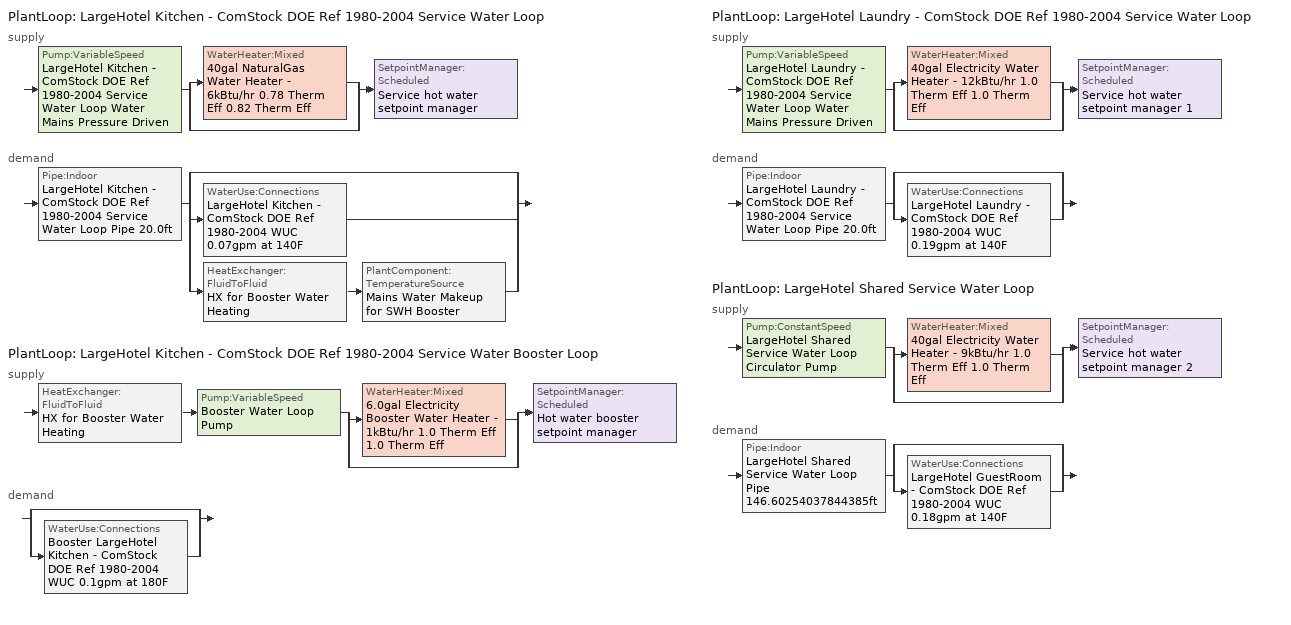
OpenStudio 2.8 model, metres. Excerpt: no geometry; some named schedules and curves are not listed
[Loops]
PlantLoop 'LargeHotel Kitchen - ComStock DOE Ref 1980-2004 Service Water Loop'
 supply: Pump:VariableSpeed 'LargeHotel Kitchen - ComStock DOE Ref 1980-2004 Service Water Loop Water Mains Pressure Driven' > split
  | WaterHeater:Mixed '40gal NaturalGas Water Heater - 6kBtu/hr 0.78 Therm Eff 0.82 Therm Eff'
  | bypass
  join > SetpointManager:Scheduled 'Service hot water setpoint manager'
 demand: Pipe:Indoor 'LargeHotel Kitchen - ComStock DOE Ref 1980-2004 Service Water Loop Pipe 20.0ft' > split
  | bypass
  | WaterUse:Connections 'LargeHotel Kitchen - ComStock DOE Ref 1980-2004 WUC 0.07gpm at 140F'
  | HeatExchanger:FluidToFluid 'HX for Booster Water Heating' > PlantComponent:TemperatureSource 'Mains Water Makeup for SWH Booster'
PlantLoop 'LargeHotel Kitchen - ComStock DOE Ref 1980-2004 Service Water Booster Loop'
 supply: HeatExchanger:FluidToFluid 'HX for Booster Water Heating' > Pump:VariableSpeed 'Booster Water Loop Pump' > split
  | WaterHeater:Mixed '6.0gal Electricity Booster Water Heater - 1kBtu/hr 1.0 Therm Eff 1.0 Therm Eff'
  | bypass
  join > SetpointManager:Scheduled 'Hot water booster setpoint manager'
 demand: split
  | bypass
  | WaterUse:Connections 'Booster LargeHotel Kitchen - ComStock DOE Ref 1980-2004 WUC 0.1gpm at 180F'
PlantLoop 'LargeHotel Laundry - ComStock DOE Ref 1980-2004 Service Water Loop'
 supply: Pump:VariableSpeed 'LargeHotel Laundry - ComStock DOE Ref 1980-2004 Service Water Loop Water Mains Pressure Driven' > split
  | WaterHeater:Mixed '40gal Electricity Water Heater - 12kBtu/hr 1.0 Therm Eff 1.0 Therm Eff'
  | bypass
  join > SetpointManager:Scheduled 'Service hot water setpoint manager 1'
 demand: Pipe:Indoor 'LargeHotel Laundry - ComStock DOE Ref 1980-2004 Service Water Loop Pipe 20.0ft' > split
  | bypass
  | WaterUse:Connections 'LargeHotel Laundry - ComStock DOE Ref 1980-2004 WUC 0.19gpm at 140F'
PlantLoop 'LargeHotel Shared Service Water Loop'
 supply: Pump:ConstantSpeed 'LargeHotel Shared Service Water Loop Circulator Pump' > split
  | WaterHeater:Mixed '40gal Electricity Water Heater - 9kBtu/hr 1.0 Therm Eff 1.0 Therm Eff'
  | bypass
  join > SetpointManager:Scheduled 'Service hot water setpoint manager 2'
 demand: Pipe:Indoor 'LargeHotel Shared Service Water Loop Pipe 146.60254037844385ft' > split
  | bypass
  | WaterUse:Connections 'LargeHotel GuestRoom - ComStock DOE Ref 1980-2004 WUC 0.18gpm at 140F'
[Construction]
Uninsulated copper pipe 0.75in type L: Copper pipe 0.75in type L
Uninsulated copper pipe 0.75in type L 1: Copper pipe 0.75in type L 1
Uninsulated copper pipe 0.75in type L 2: Copper pipe 0.75in type L 2
[Material] Roughness=Smooth; Thickness {m}=0.001143; Conductivity {W/m-K}=386; Density {kg/m3}=8906.27; Specific Heat {J/kg-K}=385.1856; Thermal Absorptance=0.9; Solar Absorptance=0.7; Visible Absorptance=0.7
Copper pipe 0.75in type L; Copper pipe 0.75in type L 1; Copper pipe 0.75in type L 2
[Sizing:Zone] Zone Cooling Design Supply Air Temperature Input Method=SupplyAirTemperature; Zone Cooling Design Supply Air Temperature {C}=14; Zone Cooling Design Supply Air Temperature Difference {deltaC}=11.11; Zone Heating Design Supply Air Temperature Input Method=SupplyAirTemperature; Zone Heating Design Supply Air Temperature {C}=50; Zone Heating Design Supply Air Temperature Difference {deltaC}=11.11; Zone Cooling Design Supply Air Humidity Ratio {kg-H2O/kg-air}=0.0085; Zone Heating Design Supply Air Humidity Ratio {kg-H2O/kg-air}=0.008; Cooling Design Air Flow Method=DesignDay; Heating Design Air Flow Method=DesignDay; Account for Dedicated Outdoor Air System=No; Dedicated Outdoor Air System Control Strategy=NeutralSupplyAir; Dedicated Outdoor Air Low Setpoint Temperature for Design {C}=autosize; Dedicated Outdoor Air High Setpoint Temperature for Design {C}=autosize
Zone LargeHotel Lobby  - Story Ground; Zone LargeHotel Laundry  - Story Ground; Zone LargeHotel Storage  - Story Ground; Zone LargeHotel Kitchen  - Story Ground; Zone LargeHotel Retail  - Story Ground; Zone LargeHotel Mechanical  - Story Ground; Zone LargeHotel Cafe  - Story Ground; Zone LargeHotel Banquet  - Story Ground; Zone LargeHotel Corridor  - Story Mid; Zone LargeHotel Lobby  - Story Mid; Zone LargeHotel GuestRoom  - Story Mid; Zone LargeHotel GuestRoom  - Story Mid2; Zone LargeHotel Corridor  - Story Mid2; Zone LargeHotel GuestRoom  - Story Top
[Zone equipment]
Zone LargeHotel Lobby  - Story Ground: Zone LargeHotel Lobby  - Story Ground Window AC, Zone LargeHotel Lobby  - Story Ground Unit Heater
Zone LargeHotel Laundry  - Story Ground: Zone LargeHotel Laundry  - Story Ground Window AC, Zone LargeHotel Laundry  - Story Ground Unit Heater
Zone LargeHotel Storage  - Story Ground: Zone LargeHotel Storage  - Story Ground Window AC, Zone LargeHotel Storage  - Story Ground Unit Heater
Zone LargeHotel Kitchen  - Story Ground: Zone LargeHotel Kitchen  - Story Ground Exhaust Fan, Zone LargeHotel Kitchen  - Story Ground Window AC, Zone LargeHotel Kitchen  - Story Ground Unit Heater
Zone LargeHotel Retail  - Story Ground: Zone LargeHotel Retail  - Story Ground Window AC, Zone LargeHotel Retail  - Story Ground Unit Heater
Zone LargeHotel Mechanical  - Story Ground: Zone LargeHotel Mechanical  - Story Ground Window AC, Zone LargeHotel Mechanical  - Story Ground Unit Heater
Zone LargeHotel Cafe  - Story Ground: Zone LargeHotel Cafe  - Story Ground Window AC, Zone LargeHotel Cafe  - Story Ground Unit Heater
Zone LargeHotel Banquet  - Story Ground: Zone LargeHotel Banquet  - Story Ground Window AC, Zone LargeHotel Banquet  - Story Ground Unit Heater
Zone LargeHotel Corridor  - Story Mid: Zone LargeHotel Corridor  - Story Mid Window AC, Zone LargeHotel Corridor  - Story Mid Unit Heater
Zone LargeHotel Lobby  - Story Mid: Zone LargeHotel Lobby  - Story Mid Window AC, Zone LargeHotel Lobby  - Story Mid Unit Heater
Zone LargeHotel GuestRoom  - Story Mid: Zone LargeHotel GuestRoom  - Story Mid Window AC, Zone LargeHotel GuestRoom  - Story Mid Unit Heater
Zone LargeHotel GuestRoom  - Story Mid2: Zone LargeHotel GuestRoom  - Story Mid2 Window AC, Zone LargeHotel GuestRoom  - Story Mid2 Unit Heater
Zone LargeHotel Corridor  - Story Mid2: Zone LargeHotel Corridor  - Story Mid2 Window AC, Zone LargeHotel Corridor  - Story Mid2 Unit Heater
Zone LargeHotel GuestRoom  - Story Top: Zone LargeHotel GuestRoom  - Story Top Window AC, Zone LargeHotel GuestRoom  - Story Top Unit Heater
[Fan:ZoneExhaust]
Zone LargeHotel Kitchen  - Story Ground Exhaust Fan: Availability Schedule=HotelLarge Kitchen_Exhaust_SCH; Fan Total Efficiency=0.0660786; Pressure Rise {Pa}=124.544; Maximum Flow Rate {m3/s}=0.0273102; Flow Fraction Schedule=HotelLarge Kitchen_Exhaust_SCH; System Availability Manager Coupling Mode=Decoupled
[WaterUse:Connections]
Name | Water Use Equipment Name 1
LargeHotel GuestRoom - ComStock DOE Ref 1980-2004 WUC 0.18gpm at 140F | LargeHotel GuestRoom - ComStock DOE Ref 1980-2004 Service Water Use 0.18gpm at 140F
Booster LargeHotel Kitchen - ComStock DOE Ref 1980-2004 WUC 0.1gpm at 180F | Booster LargeHotel Kitchen - ComStock DOE Ref 1980-2004 Service Water Use 0.1gpm at 180F
LargeHotel Kitchen - ComStock DOE Ref 1980-2004 WUC 0.07gpm at 140F | LargeHotel Kitchen - ComStock DOE Ref 1980-2004 Service Water Use 0.07gpm at 140F
LargeHotel Laundry - ComStock DOE Ref 1980-2004 WUC 0.19gpm at 140F | LargeHotel Laundry - ComStock DOE Ref 1980-2004 Service Water Use 0.19gpm at 140F
[WaterUse:Equipment:Definition] Sensible Fraction Schedule=Fraction Sensible - 0.2; Latent Fraction Schedule=Fraction Latent - 0.05
Name | Peak Flow Rate {m3/s} | Target Temperature Schedule
LargeHotel GuestRoom - ComStock DOE Ref 1980-2004 Service Water Use Def 0.18gpm | 1.16531e-05 | Mixed Water At Faucet Temp - 140F
Booster LargeHotel Kitchen - ComStock DOE Ref 1980-2004 Service Water Use Def 0.1gpm | 6.23795e-06 | Mixed Water At Faucet Temp - 180F
LargeHotel Kitchen - ComStock DOE Ref 1980-2004 Service Water Use Def 0.07gpm | 4.15863e-06 | Mixed Water At Faucet Temp - 140F 1
LargeHotel Laundry - ComStock DOE Ref 1980-2004 Service Water Use Def 0.19gpm | 1.22875e-05 | Mixed Water At Faucet Temp - 140F 2
[WaterUse:Equipment]
Name | Water Use Equipment Definition | Flow Rate Fraction Schedule
LargeHotel GuestRoom - ComStock DOE Ref 1980-2004 Service Water Use 0.18gpm at 140F | LargeHotel GuestRoom - ComStock DOE Ref 1980-2004 Service Water Use Def 0.18gpm | HotelLarge GuestRoom_SWH_Sch
Booster LargeHotel Kitchen - ComStock DOE Ref 1980-2004 Service Water Use 0.1gpm at 180F | Booster LargeHotel Kitchen - ComStock DOE Ref 1980-2004 Service Water Use Def 0.1gpm | HotelLarge BLDG_SWH_SCH
LargeHotel Kitchen - ComStock DOE Ref 1980-2004 Service Water Use 0.07gpm at 140F | LargeHotel Kitchen - ComStock DOE Ref 1980-2004 Service Water Use Def 0.07gpm | HotelLarge BLDG_SWH_SCH
LargeHotel Laundry - ComStock DOE Ref 1980-2004 Service Water Use 0.19gpm at 140F | LargeHotel Laundry - ComStock DOE Ref 1980-2004 Service Water Use Def 0.19gpm | HotelLarge LaundryRoom_SWH_Sch_Pre2004
[PlantLoop] Glycol Concentration=0; Plant Loop Volume {m3}=Autocalculate; Load Distribution Scheme=Optimal
Name | Maximum Loop Temperature {C} | Minimum Loop Temperature {C}
LargeHotel Kitchen - ComStock DOE Ref 1980-2004 Service Water Loop; LargeHotel Laundry - ComStock DOE Ref 1980-2004 Service Water Loop; LargeHotel Shared Service Water Loop | 60 | 10
LargeHotel Kitchen - ComStock DOE Ref 1980-2004 Service Water Booster Loop
[Sizing:Plant] Loop Type=Heating; Loop Design Temperature Difference {deltaC}=5; Sizing Option=NonCoincident; Zone Timesteps in Averaging Window=1; Coincident Sizing Factor Mode=None
Name | Design Loop Exit Temperature {C}
LargeHotel Kitchen - ComStock DOE Ref 1980-2004 Service Water Loop; LargeHotel Laundry - ComStock DOE Ref 1980-2004 Service Water Loop; LargeHotel Shared Service Water Loop | 60
LargeHotel Kitchen - ComStock DOE Ref 1980-2004 Service Water Booster Loop | 82.2222
[SetpointManager:Scheduled] Control Variable=Temperature
Name | Schedule | Setpoint Node or NodeList
Service hot water setpoint manager | Service Water Loop Temp - 140F | LargeHotel Kitchen - ComStock DOE Ref 1980-2004 Service Water Loop Supply Outlet Node
Hot water booster setpoint manager | Service Water Booster Temp - 180.00000000000006F | LargeHotel Kitchen - ComStock DOE Ref 1980-2004 Service Water Booster Loop Supply Outlet Node
Service hot water setpoint manager 1 | Service Water Loop Temp - 140F 1 | LargeHotel Laundry - ComStock DOE Ref 1980-2004 Service Water Loop Supply Outlet Node
Service hot water setpoint manager 2 | Service Water Loop Temp - 140F 2 | LargeHotel Shared Service Water Loop Supply Outlet Node
[Pump:VariableSpeed] Pump Control Type=Continuous; Skin Loss Radiative Fraction=0.5; Design Power Sizing Method=PowerPerFlowPerPressure; Design Electric Power per Unit Flow Rate {W/(m3/s)}=348701.1; Design Shaft Power per Unit Flow Rate per Unit Head {W-s/m3-Pa}=1.28205; Design Minimum Flow Rate Fraction=0
Name | Rated Pump Head {Pa} | Motor Efficiency | Rated Power Consumption {W} | Minimum Flow Rate {m3/s}
LargeHotel Kitchen - ComStock DOE Ref 1980-2004 Service Water Loop Water Mains Pressure Driven; LargeHotel Laundry - ComStock DOE Ref 1980-2004 Service Water Loop Water Mains Pressure Driven | 0.001 | 0.7
Booster Water Loop Pump | 0 | 1 | 0 | 0
[WaterHeater:Mixed] Deadband Temperature Difference {deltaC}=2; Heater Control Type=Cycle; Off Cycle Parasitic Fuel Consumption Rate {W}=0; Off Cycle Parasitic Heat Fraction to Tank=0; On Cycle Parasitic Fuel Consumption Rate {W}=0; On Cycle Parasitic Heat Fraction to Tank=0; Ambient Temperature Indicator=Schedule; Use Side Effectiveness=1; Source Side Effectiveness=1; Use Side Design Flow Rate {m3/s}=autosize; Source Side Design Flow Rate {m3/s}=autosize; Indirect Water Heating Recovery Time {hr}=1.5; Source Side Flow Control Mode=IndirectHeatPrimarySetpoint
Name | Tank Volume {m3} | Setpoint Temperature Schedule | Maximum Temperature Limit {C} | Heater Maximum Capacity {W} | Heater Fuel Type | Heater Thermal Efficiency | Off Cycle Parasitic Fuel Type | On Cycle Parasitic Fuel Type | Ambient Temperature Schedule | Off Cycle Loss Coefficient to Ambient Temperature {W/K} | On Cycle Loss Coefficient to Ambient Temperature {W/K}
40gal NaturalGas Water Heater - 6kBtu/hr 0.78 Therm Eff 0.82 Therm Eff | 0.151416 | Service Water Loop Temp - 140F | 60 | 1825.55 | NaturalGas | 0.82 | NaturalGas | NaturalGas | Water Heater Ambient Temp Schedule - 70f | 0.638677 | 0.638677
6.0gal Electricity Booster Water Heater - 1kBtu/hr 1.0 Therm Eff 1.0 Therm Eff | 0.0227125 | Service Water Booster Temp - 180.00000000000006F | 82.2222 | 350.505 | Electricity | 1 | Electricity | Electricity | Water Heater Ambient Temp Schedule - 70.0 | 1.05486 | 1.05486
40gal Electricity Water Heater - 12kBtu/hr 1.0 Therm Eff 1.0 Therm Eff | 0.151416 | Service Water Loop Temp - 140F 1 | 60 | 3595.96 | Electricity | 1 | Electricity | Electricity | Water Heater Ambient Temp Schedule - 70f 1 | 1.20802 | 1.20802
40gal Electricity Water Heater - 9kBtu/hr 1.0 Therm Eff 1.0 Therm Eff | 0.151416 | Service Water Loop Temp - 140F 2 | 60 | 2728.24 | Electricity | 1 | Electricity | Electricity | Water Heater Ambient Temp Schedule - 70f 2 | 1.20802 | 1.20802
[Pipe:Indoor] Environment Type=Schedule; Pipe Inside Diameter {m}=0.019939
Name | Construction | Ambient Temperature Schedule | Ambient Air Velocity Schedule | Pipe Length {m}
LargeHotel Kitchen - ComStock DOE Ref 1980-2004 Service Water Loop Pipe 20.0ft | Uninsulated copper pipe 0.75in type L | LargeHotel Kitchen - ComStock DOE Ref 1980-2004 Service Water Loop Piping Air Temp - 70F | LargeHotel Kitchen - ComStock DOE Ref 1980-2004 Service Water Loop Piping Air Velocity - 0.67mph | 6.096
LargeHotel Laundry - ComStock DOE Ref 1980-2004 Service Water Loop Pipe 20.0ft | Uninsulated copper pipe 0.75in type L 1 | LargeHotel Laundry - ComStock DOE Ref 1980-2004 Service Water Loop Piping Air Temp - 70F | LargeHotel Laundry - ComStock DOE Ref 1980-2004 Service Water Loop Piping Air Velocity - 0.67mph | 6.096
LargeHotel Shared Service Water Loop Pipe 146.60254037844385ft | Uninsulated copper pipe 0.75in type L 2 | LargeHotel Shared Service Water Loop Piping Air Temp - 70F | LargeHotel Shared Service Water Loop Piping Air Velocity - 0.67mph | 44.6845
[HeatExchanger:FluidToFluid]
HX for Booster Water Heating: Loop Demand Side Design Flow Rate {m3/s}=autosize; Loop Supply Side Design Flow Rate {m3/s}=autosize; Heat Exchange Model Type=Ideal; Heat Exchanger U-Factor Times Area Value {W/K}=autosize; Control Type=UncontrolledOn; Minimum Temperature Difference to Activate Heat Exchanger {deltaC}=0.01; Heat Transfer Metering End Use Type=LoopToLoop; Component Override Cooling Control Temperature Mode=Loop; Sizing Factor=1; Operation Minimum Temperature Limit {C}=0; Operation Maximum Temperature Limit {C}=100
[PlantComponent:TemperatureSource]
Mains Water Makeup for SWH Booster: Design Volume Flow Rate {m3/s}=autosize; Temperature Specification Type=Scheduled; Source Temperature {C}=8; Source Temperature Schedule=Mains Water Temperature
[EnergyManagementSystem:Sensor]
Mains_Water_Temp_Sen: Output Variable or Output Meter Index Key=Environment; Output Variable or Output Meter=Site Mains Water Temperature
[EnergyManagementSystem:Actuator]
Mains_Water_Temp_Act: Actuated Component=Mains Water Temperature; Actuated Component Type=Schedule:Constant; Actuated Component Control Type=Schedule Value
[EnergyManagementSystem:Program]
Mains_Water_Prg: SET Mains_Water_Temp_Act = Mains_Water_Temp_Sen
[EnergyManagementSystem:ProgramCallingManager]
Mains_Water_Prg_Mgr: BeginTimestepBeforePredictor; Mains_Water_Prg
[Pump:ConstantSpeed]
LargeHotel Shared Service Water Loop Circulator Pump: Rated Flow Rate {m3/s}=autosize; Rated Pump Head {Pa}=29890.7; Rated Power Consumption {W}=autosize; Motor Efficiency=0.7; Fraction of Motor Inefficiencies to Fluid Stream=0; Pump Control Type=Intermittent; Design Power Sizing Method=PowerPerFlowPerPressure; Design Electric Power per Unit Flow Rate {W/(m3/s)}=348701.1; Design Shaft Power per Unit Flow Rate per Unit Head {W-s/m3-Pa}=1.28205
[Refrigeration:WalkIn]
Large Hotel Freezer: Availability Schedule=Always On Discrete; Rated Coil Cooling Capacity {W}=2696.25; Operating Temperature {C}=-23; Rated Cooling Source Temperature {C}=-28.3333; Rated Total Heating Power {W}=0; Rated Cooling Coil Fan Power {W}=250; Rated Circulation Fan Power {W}=0; Rated Total Lighting Power {W}=120; Lighting Schedule=Always On; Defrost Type=Electric; Defrost Control Type=TimeSchedule; Defrost Schedule=Refrigeration Defrost Schedule; Defrost Drip-Down Schedule=Refrigeration Dripdown Schedule; Defrost Power {W}=2000; Temperature Termination Defrost Fraction to Ice=0.7; Restocking Schedule=Always Off; Insulated Floor Surface Area {m2}=11.1484; Insulated Floor U-Value {W/m2-K}=0.207; WalkIn Zone Boundary 1=Refrigeration Walk In Zone Boundary 1
[Refrigeration:WalkIn:ZoneBoundary]
Refrigeration Walk In Zone Boundary 1: Zone=Zone LargeHotel Kitchen  - Story Ground; Total Insulated Surface Area Facing Zone {m2}=43.4; Insulated Surface U-Value Facing Zone {W/m2-K}=0.235; Area of Stocking Doors Facing Zone {m2}=2; Height of Stocking Doors Facing Zone {m}=2; Stocking Door Opening Schedule Name Facing Zone=door_wi_sched; Stocking Door Opening Protection Type Facing Zone=None
[Refrigeration:System]
Low Temperature: Refrigeration Condenser=Refrigeration Condenser Air Cooled 1; Minimum Condensing Temperature {C}=21; Refrigeration System Working Fluid Type=R404a; Suction Temperature Control Type=ConstantSuctionTemperature
[Refrigeration:Compressor]
Refrigeration Compressor 1: Refrigeration Compressor Power Curve=LT_compressor_power_smallandold; Refrigeration Compressor Capacity Curve=LT_compressor_capacity_smallandold; Rated Return Gas Temperature {C}=18.3; Rated Subcooling {deltaC}=0
[Refrigeration:Condenser:AirCooled]
Refrigeration Condenser Air Cooled 1: Rated Effective Total Heat Rejection Rate Curve=Condenser Heat Rejection Function of Temperature; Rated Subcooling Temperature Difference {deltaC}=0; Condenser Fan Speed Control Type=VariableSpeed; Rated Fan Power {W}=102.575; Minimum Fan Air Flow Ratio=0
[Coil:Cooling:DX:SingleSpeed] Availability Schedule=Always On Discrete; Rated Total Cooling Capacity {W}=autosize; Rated Sensible Heat Ratio=0.65; Rated Air Flow Rate {m3/s}=autosize; Rated Evaporator Fan Power Per Volume Flow Rate {W/(m3/s)}=773.3; Total Cooling Capacity Function of Temperature Curve=PSZ-Fine Storage DX Coil Cap-FT; Total Cooling Capacity Function of Flow Fraction Curve=DX Coil Cap-FF; Energy Input Ratio Function of Temperature Curve=PSZ-AC DX Coil EIR-FT; Energy Input Ratio Function of Flow Fraction Curve=Split DX Coil EIR-FF; Part Load Fraction Correlation Curve=HPACCOOLPLFFPLR; Condenser Type=AirCooled; Evaporative Condenser Effectiveness=0.9; Evaporative Condenser Air Flow Rate {m3/s}=Autosize; Evaporative Condenser Pump Rated Power Consumption {W}=Autosize; Crankcase Heater Capacity {W}=0; Maximum Outdoor Dry-Bulb Temperature for Crankcase Heater Operation {C}=10; Basin Heater Capacity {W/K}=0; Basin Heater Setpoint Temperature {C}=2
Name | Rated COP {W/W}
Zone LargeHotel Banquet  - Story Ground Window AC Cooling Coil 40kBtu/hr 7.6EER 39kBtu/hr 9.5EER; Zone LargeHotel Laundry  - Story Ground Window AC Cooling Coil 27kBtu/hr 7.6EER 28kBtu/hr 9.5EER; Zone LargeHotel Lobby  - Story Ground Window AC Cooling Coil 39kBtu/hr 7.6EER 40kBtu/hr 9.5EER; Zone LargeHotel Lobby  - Story Mid Window AC Cooling Coil 21kBtu/hr 7.6EER 19kBtu/hr 9.5EER; Zone LargeHotel GuestRoom  - Story Mid Window AC Cooling Coil 23kBtu/hr 7.6EER 17kBtu/hr 9.5EER; Zone LargeHotel GuestRoom  - Story Mid2 Window AC Cooling Coil 66kBtu/hr 7.6EER 45kBtu/hr 9.5EER; Zone LargeHotel GuestRoom  - Story Top Window AC Cooling Coil 93kBtu/hr 7.6EER 59kBtu/hr 9.5EER | 3.2994
Zone LargeHotel Cafe  - Story Ground Window AC Cooling Coil 13kBtu/hr 7.9EER 12kBtu/hr 10.3EER | 3.57163
Zone LargeHotel Kitchen  - Story Ground Window AC Cooling Coil 6kBtu/hr 8.9EER 6kBtu/hr 11.9EER; Zone LargeHotel Mechanical  - Story Ground Window AC Cooling Coil 7kBtu/hr 8.8EER 7kBtu/hr 11.9EER; Zone LargeHotel Corridor  - Story Mid Window AC Cooling Coil 10kBtu/hr 8.4EER 6kBtu/hr 11.9EER; Zone LargeHotel Corridor  - Story Mid2 Window AC Cooling Coil 6kBtu/hr 8.9EER 4kBtu/hr 11.9EER | 4.09849
Zone LargeHotel Retail  - Story Ground Window AC Cooling Coil 10kBtu/hr 8.5EER 9kBtu/hr 11.4EER | 3.9431
Zone LargeHotel Storage  - Story Ground Window AC Cooling Coil 9kBtu/hr 8.6EER 9kBtu/hr 11.3EER | 3.91349
[Fan:OnOff] Availability Schedule=Always On Discrete; Fan Total Efficiency=0.385; Pressure Rise {Pa}=331.288; Maximum Flow Rate {m3/s}=autosize; Motor Efficiency=0.7; Motor In Airstream Fraction=0
Name | Fan Power Ratio Function of Speed Ratio Curve | Fan Efficiency Ratio Function of Speed Ratio Curve
Zone LargeHotel Banquet  - Story Ground Window AC Supply Fan | Fan On Off Power Curve | Fan On Off Efficiency Curve
Zone LargeHotel Cafe  - Story Ground Window AC Supply Fan | Fan On Off Power Curve 1 | Fan On Off Efficiency Curve 1
Zone LargeHotel Kitchen  - Story Ground Window AC Supply Fan | Fan On Off Power Curve 2 | Fan On Off Efficiency Curve 2
Zone LargeHotel Laundry  - Story Ground Window AC Supply Fan | Fan On Off Power Curve 3 | Fan On Off Efficiency Curve 3
Zone LargeHotel Lobby  - Story Ground Window AC Supply Fan | Fan On Off Power Curve 4 | Fan On Off Efficiency Curve 4
Zone LargeHotel Mechanical  - Story Ground Window AC Supply Fan | Fan On Off Power Curve 5 | Fan On Off Efficiency Curve 5
Zone LargeHotel Retail  - Story Ground Window AC Supply Fan | Fan On Off Power Curve 6 | Fan On Off Efficiency Curve 6
Zone LargeHotel Storage  - Story Ground Window AC Supply Fan | Fan On Off Power Curve 7 | Fan On Off Efficiency Curve 7
Zone LargeHotel Corridor  - Story Mid Window AC Supply Fan | Fan On Off Power Curve 8 | Fan On Off Efficiency Curve 8
Zone LargeHotel Lobby  - Story Mid Window AC Supply Fan | Fan On Off Power Curve 9 | Fan On Off Efficiency Curve 9
Zone LargeHotel GuestRoom  - Story Mid Window AC Supply Fan | Fan On Off Power Curve 10 | Fan On Off Efficiency Curve 10
Zone LargeHotel Corridor  - Story Mid2 Window AC Supply Fan | Fan On Off Power Curve 11 | Fan On Off Efficiency Curve 11
Zone LargeHotel GuestRoom  - Story Mid2 Window AC Supply Fan | Fan On Off Power Curve 12 | Fan On Off Efficiency Curve 12
Zone LargeHotel GuestRoom  - Story Top Window AC Supply Fan | Fan On Off Power Curve 13 | Fan On Off Efficiency Curve 13
[Coil:Heating:Electric] Availability Schedule=Always Off Discrete; Efficiency=1; Nominal Capacity {W}=0
Zone LargeHotel Banquet  - Story Ground Window AC Always Off Htg Coil; Zone LargeHotel Cafe  - Story Ground Window AC Always Off Htg Coil; Zone LargeHotel Kitchen  - Story Ground Window AC Always Off Htg Coil; Zone LargeHotel Laundry  - Story Ground Window AC Always Off Htg Coil; Zone LargeHotel Lobby  - Story Ground Window AC Always Off Htg Coil; Zone LargeHotel Mechanical  - Story Ground Window AC Always Off Htg Coil; Zone LargeHotel Retail  - Story Ground Window AC Always Off Htg Coil; Zone LargeHotel Storage  - Story Ground Window AC Always Off Htg Coil; Zone LargeHotel Corridor  - Story Mid Window AC Always Off Htg Coil; Zone LargeHotel Lobby  - Story Mid Window AC Always Off Htg Coil; Zone LargeHotel GuestRoom  - Story Mid Window AC Always Off Htg Coil; Zone LargeHotel Corridor  - Story Mid2 Window AC Always Off Htg Coil; Zone LargeHotel GuestRoom  - Story Mid2 Window AC Always Off Htg Coil; Zone LargeHotel GuestRoom  - Story Top Window AC Always Off Htg Coil
[ZoneHVAC:PackagedTerminalAirConditioner] Availability Schedule=Always On Discrete; Supply Air Flow Rate During Cooling Operation {m3/s}=Autosize; Supply Air Flow Rate During Heating Operation {m3/s}=Autosize; Supply Air Flow Rate When No Cooling or Heating is Needed {m3/s}=Autosize; Outdoor Air Flow Rate During Cooling Operation {m3/s}=Autosize; Outdoor Air Flow Rate During Heating Operation {m3/s}=Autosize; Outdoor Air Flow Rate When No Cooling or Heating is Needed {m3/s}=Autosize; Fan Placement=DrawThrough; Supply Air Fan Operating Mode Schedule=Always Off Discrete
Name | Supply Air Fan | Heating Coil | Cooling Coil
Zone LargeHotel Banquet  - Story Ground Window AC | Zone LargeHotel Banquet  - Story Ground Window AC Supply Fan | Zone LargeHotel Banquet  - Story Ground Window AC Always Off Htg Coil | Zone LargeHotel Banquet  - Story Ground Window AC Cooling Coil 40kBtu/hr 7.6EER 39kBtu/hr 9.5EER
Zone LargeHotel Cafe  - Story Ground Window AC | Zone LargeHotel Cafe  - Story Ground Window AC Supply Fan | Zone LargeHotel Cafe  - Story Ground Window AC Always Off Htg Coil | Zone LargeHotel Cafe  - Story Ground Window AC Cooling Coil 13kBtu/hr 7.9EER 12kBtu/hr 10.3EER
Zone LargeHotel Kitchen  - Story Ground Window AC | Zone LargeHotel Kitchen  - Story Ground Window AC Supply Fan | Zone LargeHotel Kitchen  - Story Ground Window AC Always Off Htg Coil | Zone LargeHotel Kitchen  - Story Ground Window AC Cooling Coil 6kBtu/hr 8.9EER 6kBtu/hr 11.9EER
Zone LargeHotel Laundry  - Story Ground Window AC | Zone LargeHotel Laundry  - Story Ground Window AC Supply Fan | Zone LargeHotel Laundry  - Story Ground Window AC Always Off Htg Coil | Zone LargeHotel Laundry  - Story Ground Window AC Cooling Coil 27kBtu/hr 7.6EER 28kBtu/hr 9.5EER
Zone LargeHotel Lobby  - Story Ground Window AC | Zone LargeHotel Lobby  - Story Ground Window AC Supply Fan | Zone LargeHotel Lobby  - Story Ground Window AC Always Off Htg Coil | Zone LargeHotel Lobby  - Story Ground Window AC Cooling Coil 39kBtu/hr 7.6EER 40kBtu/hr 9.5EER
Zone LargeHotel Mechanical  - Story Ground Window AC | Zone LargeHotel Mechanical  - Story Ground Window AC Supply Fan | Zone LargeHotel Mechanical  - Story Ground Window AC Always Off Htg Coil | Zone LargeHotel Mechanical  - Story Ground Window AC Cooling Coil 7kBtu/hr 8.8EER 7kBtu/hr 11.9EER
Zone LargeHotel Retail  - Story Ground Window AC | Zone LargeHotel Retail  - Story Ground Window AC Supply Fan | Zone LargeHotel Retail  - Story Ground Window AC Always Off Htg Coil | Zone LargeHotel Retail  - Story Ground Window AC Cooling Coil 10kBtu/hr 8.5EER 9kBtu/hr 11.4EER
Zone LargeHotel Storage  - Story Ground Window AC | Zone LargeHotel Storage  - Story Ground Window AC Supply Fan | Zone LargeHotel Storage  - Story Ground Window AC Always Off Htg Coil | Zone LargeHotel Storage  - Story Ground Window AC Cooling Coil 9kBtu/hr 8.6EER 9kBtu/hr 11.3EER
Zone LargeHotel Corridor  - Story Mid Window AC | Zone LargeHotel Corridor  - Story Mid Window AC Supply Fan | Zone LargeHotel Corridor  - Story Mid Window AC Always Off Htg Coil | Zone LargeHotel Corridor  - Story Mid Window AC Cooling Coil 10kBtu/hr 8.4EER 6kBtu/hr 11.9EER
Zone LargeHotel Lobby  - Story Mid Window AC | Zone LargeHotel Lobby  - Story Mid Window AC Supply Fan | Zone LargeHotel Lobby  - Story Mid Window AC Always Off Htg Coil | Zone LargeHotel Lobby  - Story Mid Window AC Cooling Coil 21kBtu/hr 7.6EER 19kBtu/hr 9.5EER
Zone LargeHotel GuestRoom  - Story Mid Window AC | Zone LargeHotel GuestRoom  - Story Mid Window AC Supply Fan | Zone LargeHotel GuestRoom  - Story Mid Window AC Always Off Htg Coil | Zone LargeHotel GuestRoom  - Story Mid Window AC Cooling Coil 23kBtu/hr 7.6EER 17kBtu/hr 9.5EER
Zone LargeHotel Corridor  - Story Mid2 Window AC | Zone LargeHotel Corridor  - Story Mid2 Window AC Supply Fan | Zone LargeHotel Corridor  - Story Mid2 Window AC Always Off Htg Coil | Zone LargeHotel Corridor  - Story Mid2 Window AC Cooling Coil 6kBtu/hr 8.9EER 4kBtu/hr 11.9EER
Zone LargeHotel GuestRoom  - Story Mid2 Window AC | Zone LargeHotel GuestRoom  - Story Mid2 Window AC Supply Fan | Zone LargeHotel GuestRoom  - Story Mid2 Window AC Always Off Htg Coil | Zone LargeHotel GuestRoom  - Story Mid2 Window AC Cooling Coil 66kBtu/hr 7.6EER 45kBtu/hr 9.5EER
Zone LargeHotel GuestRoom  - Story Top Window AC | Zone LargeHotel GuestRoom  - Story Top Window AC Supply Fan | Zone LargeHotel GuestRoom  - Story Top Window AC Always Off Htg Coil | Zone LargeHotel GuestRoom  - Story Top Window AC Cooling Coil 93kBtu/hr 7.6EER 59kBtu/hr 9.5EER
[Fan:ConstantVolume] Availability Schedule=Always On Discrete; Fan Total Efficiency=0.455; Pressure Rise {Pa}=49.8178; Maximum Flow Rate {m3/s}=AutoSize; Motor Efficiency=0.7; Motor In Airstream Fraction=1
Zone LargeHotel Banquet  - Story Ground UnitHeater Fan; Zone LargeHotel Cafe  - Story Ground UnitHeater Fan; Zone LargeHotel Kitchen  - Story Ground UnitHeater Fan; Zone LargeHotel Laundry  - Story Ground UnitHeater Fan; Zone LargeHotel Lobby  - Story Ground UnitHeater Fan; Zone LargeHotel Mechanical  - Story Ground UnitHeater Fan; Zone LargeHotel Retail  - Story Ground UnitHeater Fan; Zone LargeHotel Storage  - Story Ground UnitHeater Fan; Zone LargeHotel Corridor  - Story Mid UnitHeater Fan; Zone LargeHotel Lobby  - Story Mid UnitHeater Fan; Zone LargeHotel GuestRoom  - Story Mid UnitHeater Fan; Zone LargeHotel Corridor  - Story Mid2 UnitHeater Fan; Zone LargeHotel GuestRoom  - Story Mid2 UnitHeater Fan; Zone LargeHotel GuestRoom  - Story Top UnitHeater Fan
[Coil:Heating:Gas] Availability Schedule=Always On Discrete; Gas Burner Efficiency=0.8; Nominal Capacity {W}=AutoSize; Parasitic Electric Load {W}=0; Parasitic Gas Load {W}=0
Zone LargeHotel Banquet  - Story Ground UnitHeater Gas Htg Coil; Zone LargeHotel Cafe  - Story Ground UnitHeater Gas Htg Coil; Zone LargeHotel Kitchen  - Story Ground UnitHeater Gas Htg Coil; Zone LargeHotel Laundry  - Story Ground UnitHeater Gas Htg Coil; Zone LargeHotel Lobby  - Story Ground UnitHeater Gas Htg Coil; Zone LargeHotel Mechanical  - Story Ground UnitHeater Gas Htg Coil; Zone LargeHotel Retail  - Story Ground UnitHeater Gas Htg Coil; Zone LargeHotel Storage  - Story Ground UnitHeater Gas Htg Coil; Zone LargeHotel Corridor  - Story Mid UnitHeater Gas Htg Coil; Zone LargeHotel Lobby  - Story Mid UnitHeater Gas Htg Coil; Zone LargeHotel GuestRoom  - Story Mid UnitHeater Gas Htg Coil; Zone LargeHotel Corridor  - Story Mid2 UnitHeater Gas Htg Coil; Zone LargeHotel GuestRoom  - Story Mid2 UnitHeater Gas Htg Coil; Zone LargeHotel GuestRoom  - Story Top UnitHeater Gas Htg Coil
[ZoneHVAC:UnitHeater] Availability Schedule=Always On Discrete; Maximum Supply Air Flow Rate {m3/s}=autosize; Fan Control Type=OnOff; Minimum Hot Water Flow Rate {m3/s}=0; Heating Convergence Tolerance=0.001
Name | Supply Air Fan | Heating Coil
Zone LargeHotel Banquet  - Story Ground Unit Heater | Zone LargeHotel Banquet  - Story Ground UnitHeater Fan | Zone LargeHotel Banquet  - Story Ground UnitHeater Gas Htg Coil
Zone LargeHotel Cafe  - Story Ground Unit Heater | Zone LargeHotel Cafe  - Story Ground UnitHeater Fan | Zone LargeHotel Cafe  - Story Ground UnitHeater Gas Htg Coil
Zone LargeHotel Kitchen  - Story Ground Unit Heater | Zone LargeHotel Kitchen  - Story Ground UnitHeater Fan | Zone LargeHotel Kitchen  - Story Ground UnitHeater Gas Htg Coil
Zone LargeHotel Laundry  - Story Ground Unit Heater | Zone LargeHotel Laundry  - Story Ground UnitHeater Fan | Zone LargeHotel Laundry  - Story Ground UnitHeater Gas Htg Coil
[Schedule:Ruleset]
HotelLarge GuestRoom_SWH_Sch: Default Day Schedule=HotelLarge GuestRoom_SWH_Sch Default; Summer Design Day Schedule=HotelLarge GuestRoom_SWH_Sch Summer Design Day; Winter Design Day Schedule=HotelLarge GuestRoom_SWH_Sch Winter Design Day
Fraction Sensible - 0.2: Default Day Schedule=Fraction Sensible - 0.2 Default
Fraction Latent - 0.05: Default Day Schedule=Fraction Latent - 0.05 Default
Mixed Water At Faucet Temp - 140F: Default Day Schedule=Mixed Water At Faucet Temp - 140F Default
HotelLarge BLDG_SWH_SCH: Default Day Schedule=HotelLarge BLDG_SWH_SCH Default; Summer Design Day Schedule=HotelLarge BLDG_SWH_SCH Summer Design Day; Winter Design Day Schedule=HotelLarge BLDG_SWH_SCH Winter Design Day
Mixed Water At Faucet Temp - 180F: Default Day Schedule=Mixed Water At Faucet Temp - 180F Default
Mixed Water At Faucet Temp - 140F 1: Default Day Schedule=Mixed Water At Faucet Temp - 140F Default 1
Service Water Loop Temp - 140F: Default Day Schedule=Service Water Loop Temp - 140F Default
Water Heater Ambient Temp Schedule - 70f: Default Day Schedule=Water Heater Ambient Temp Schedule - 70f Default
LargeHotel Kitchen - ComStock DOE Ref 1980-2004 Service Water Loop Piping Air Temp - 70F: Default Day Schedule=LargeHotel Kitchen - ComStock DOE Ref 1980-2004 Service Water Loop Piping Air Temp - 70F Default
LargeHotel Kitchen - ComStock DOE Ref 1980-2004 Service Water Loop Piping Air Velocity - 0.67mph: Default Day Schedule=LargeHotel Kitchen - ComStock DOE Ref 1980-2004 Service Water Loop Piping Air Velocity - 0.67mph Default
Service Water Booster Temp - 180.00000000000006F: Default Day Schedule=Service Water Booster Temp - 180.00000000000006F Default
Water Heater Ambient Temp Schedule - 70.0: Default Day Schedule=Water Heater Ambient Temp Schedule - 70.0 Default
HotelLarge LaundryRoom_SWH_Sch_Pre2004: Default Day Schedule=HotelLarge LaundryRoom_SWH_Sch_Pre2004 Default; Summer Design Day Schedule=HotelLarge LaundryRoom_SWH_Sch_Pre2004 Summer Design Day; Winter Design Day Schedule=HotelLarge LaundryRoom_SWH_Sch_Pre2004 Winter Design Day
Mixed Water At Faucet Temp - 140F 2: Default Day Schedule=Mixed Water At Faucet Temp - 140F Default 2
Service Water Loop Temp - 140F 1: Default Day Schedule=Service Water Loop Temp - 140F Default 1
Water Heater Ambient Temp Schedule - 70f 1: Default Day Schedule=Water Heater Ambient Temp Schedule - 70f Default 1
LargeHotel Laundry - ComStock DOE Ref 1980-2004 Service Water Loop Piping Air Temp - 70F: Default Day Schedule=LargeHotel Laundry - ComStock DOE Ref 1980-2004 Service Water Loop Piping Air Temp - 70F Default
LargeHotel Laundry - ComStock DOE Ref 1980-2004 Service Water Loop Piping Air Velocity - 0.67mph: Default Day Schedule=LargeHotel Laundry - ComStock DOE Ref 1980-2004 Service Water Loop Piping Air Velocity - 0.67mph Default
Service Water Loop Temp - 140F 2: Default Day Schedule=Service Water Loop Temp - 140F Default 2
Water Heater Ambient Temp Schedule - 70f 2: Default Day Schedule=Water Heater Ambient Temp Schedule - 70f Default 2
LargeHotel Shared Service Water Loop Piping Air Temp - 70F: Default Day Schedule=LargeHotel Shared Service Water Loop Piping Air Temp - 70F Default
LargeHotel Shared Service Water Loop Piping Air Velocity - 0.67mph: Default Day Schedule=LargeHotel Shared Service Water Loop Piping Air Velocity - 0.67mph Default
[Schedule:Day]
HotelLarge GuestRoom_SWH_Sch Default: Yes, 0, 45, 0.4, 1, 0, 0.45, 1, 15, 0.5, 1, 30, 0.2, 1, 45, 0.1875, 2, 0, 0.175, 2, 15, 0.1625, 2, 30, 0.15, 2, 45, 0.45, 3, 0, 0.4, 3, 15, 0.35, 3, 30, 0.3, 3, 45, 0.25, 4, 30, 0.15, 4, 45, 0.1625, 5, 0, 0.175, 5, 15, 0.1875, 5, 30, 0.2, 5, 45, 0.2375, 6, 0, 0.275, 6, 15, 0.3125, 6, 30, 0.35, 6, 45, 0.4125, 7, 0, 0.475, 7, 15, 0.5375, 7, 30, 0.6, 7, 45, 0.65, 8, 0, 0.7, 8, 15, 0.75, 8, 30, 0.8, 8, 45, 0.7375, 9, 0, 0.675, 9, 15, 0.6125, 9, 30, 0.55, 9, 45, 0.535714, 10, 0, 0.521429, 10, 15, 0.507143, 10, 30, 0.492857, 10, 45, 0.478571, 11, 0, 0.464286, 11, 15, 0.45, 11, 30, 0.435714, 11, 45, 0.421429, 12, 0, 0.407143, 12, 7, 0.4, 12, 22, 0.375, 12, 37, 0.35, 12, 52, 0.325, 13, 7, 0.3, 13, 22, 0.275, 13, 37, 0.25, 13, 52, 0.225, 14, 7, 0.2, 20, 45, 0.2, 21, 0, 0.225, 21, 15, 0.25, 21, 30, 0.275, 21, 45, 0.3, 22, 0, 0.3625, 22, 15, 0.425, 22, 30, 0.4875, 22, 45, 0.55, 23, 0, 0.5125, 23, 15, 0.475, 23, 30, 0.4375, 23, 45, 0.4, 24, 0, 0.4
HotelLarge GuestRoom_SWH_Sch Winter Design Day; HotelLarge GuestRoom_SWH_Sch Summer Design Day: 1, 0, 0.2, 4, 0, 0.15, 5, 0, 0.2, 6, 0, 0.25, 7, 0, 0.35, 8, 0, 0.6, 9, 0, 0.8, 10, 0, 0.55, 11, 0, 0.4, 12, 0, 0.3, 17, 0, 0.2, 18, 0, 0.25, 19, 0, 0.3, 22, 0, 0.4, 23, 0, 0.6, 24, 0, 0.35
Fraction Sensible - 0.2 Default: 24, 0, 0.2
Fraction Latent - 0.05 Default: 24, 0, 0.05
Mixed Water At Faucet Temp - 140F Default; Mixed Water At Faucet Temp - 140F Default 1; Service Water Loop Temp - 140F Default; Mixed Water At Faucet Temp - 140F Default 2; Service Water Loop Temp - 140F Default 1; Service Water Loop Temp - 140F Default 2: 24, 0, 60
HotelLarge BLDG_SWH_SCH Default: Yes, 0, 15, 0.55, 0, 30, 0.525, 0, 45, 0.5, 1, 0, 0.5125, 1, 15, 0.525, 1, 30, 0.2, 1, 45, 0.1875, 2, 0, 0.175, 2, 15, 0.1625, 2, 30, 0.15, 2, 45, 0.45, 3, 0, 0.4, 3, 15, 0.35, 3, 30, 0.3, 3, 45, 0.25, 4, 30, 0.15, 4, 45, 0.1625, 5, 0, 0.175, 5, 15, 0.1875, 5, 30, 0.2, 5, 45, 0.2125, 6, 0, 0.225, 6, 15, 0.2375, 6, 30, 0.25, 6, 45, 0.3125, 7, 0, 0.375, 7, 15, 0.4375, 7, 30, 0.5, 7, 45, 0.525, 8, 0, 0.55, 8, 15, 0.575, 8, 30, 0.6, 8, 45, 0.5875, 9, 0, 0.575, 9, 15, 0.5625, 9, 30, 0.55, 9, 45, 0.540476, 10, 0, 0.530952, 10, 15, 0.521429, 10, 30, 0.511905, 10, 45, 0.502381, 11, 0, 0.492857, 11, 15, 0.483333, 11, 30, 0.47381, 11, 45, 0.464286, 12, 0, 0.454762, 12, 7, 0.45, 12, 22, 0.4375, 12, 37, 0.425, 12, 52, 0.4125, 13, 7, 0.4, 13, 22, 0.4125, 13, 37, 0.425, 13, 52, 0.4375, 14, 7, 0.45, 14, 22, 0.4375, 14, 37, 0.425, 14, 52, 0.4125, 15, 7, 0.4, 15, 22, 0.3875, 15, 37, 0.375, 15, 52, 0.3625, 16, 7, 0.35, 16, 22, 0.3375, 16, 37, 0.325, 16, 52, 0.3125, 17, 7, 0.3, 20, 45, 0.3, 21, 0, 0.325, 21, 15, 0.35, 21, 30, 0.375, 21, 45, 0.4, 22, 0, 0.4375, 22, 15, 0.475, 22, 30, 0.5125, 22, 45, 0.55, 23, 0, 0.5625, 23, 15, 0.575, 23, 30, 0.5875, 23, 45, 0.6, 24, 0, 0.575
HotelLarge BLDG_SWH_SCH Summer Design Day: 1, 0, 0.2, 4, 0, 0.15, 5, 0, 0.2, 6, 0, 0.25, 7, 0, 0.5, 8, 0, 0.6, 9, 0, 0.55, 10, 0, 0.45, 11, 0, 0.4, 12, 0, 0.45, 13, 0, 0.4, 14, 0, 0.35, 17, 0, 0.3, 18, 0, 0.4, 19, 0, 0.55, 20, 0, 0.6, 21, 0, 0.5, 22, 0, 0.55, 23, 0, 0.45, 24, 0, 0.25
HotelLarge BLDG_SWH_SCH Winter Design Day: 1, 0, 0.2, 4, 0, 0.15, 5, 0, 0.2, 6, 0, 0.25, 7, 0, 0.4, 10, 0, 0.5, 11, 0, 0.45, 13, 0, 0.5, 14, 0, 0.45, 16, 0, 0.4, 17, 0, 0.35, 18, 0, 0.4, 20, 0, 0.55, 21, 0, 0.5, 22, 0, 0.55, 23, 0, 0.4, 24, 0, 0.3
HotelLarge BLDG_SWH_SCH WntrDsn|Sat Day; autogen Schedule Rule 17 2_day_sch: Yes, 0, 15, 0.225, 0, 30, 0.2, 0, 45, 0.1875, 1, 0, 0.175, 1, 15, 0.1625, 1, 30, 0.15, 3, 30, 0.15, 3, 45, 0.1625, 4, 0, 0.175, 4, 15, 0.1875, 4, 30, 0.2, 4, 45, 0.2125, 5, 0, 0.225, 5, 15, 0.2375, 5, 30, 0.25, 5, 45, 0.2875, 6, 0, 0.325, 6, 15, 0.3625, 6, 30, 0.4, 6, 45, 0.425, 7, 0, 0.45, 7, 15, 0.475, 7, 30, 0.5, 9, 30, 0.5, 9, 45, 0.4875, 10, 0, 0.475, 10, 15, 0.4625, 10, 30, 0.45, 10, 45, 0.4625, 11, 0, 0.475, 11, 15, 0.4875, 11, 30, 0.5, 12, 30, 0.5, 12, 45, 0.4875, 13, 0, 0.475, 13, 15, 0.4625, 13, 30, 0.45, 13, 45, 0.4375, 14, 0, 0.425, 14, 15, 0.4125, 14, 30, 0.4, 15, 30, 0.4, 15, 45, 0.3875, 16, 0, 0.375, 16, 15, 0.3625, 16, 30, 0.35, 16, 45, 0.3625, 17, 0, 0.375, 17, 15, 0.3875, 17, 30, 0.4, 17, 45, 0.4375, 18, 0, 0.475, 18, 15, 0.5125, 18, 30, 0.55, 19, 30, 0.55, 19, 45, 0.5375, 20, 0, 0.525, 20, 15, 0.5125, 20, 30, 0.5, 20, 45, 0.5125, 21, 0, 0.525, 21, 15, 0.5375, 21, 30, 0.55, 21, 45, 0.5125, 22, 0, 0.475, 22, 15, 0.4375, 22, 30, 0.4, 22, 45, 0.375, 23, 0, 0.35, 23, 15, 0.325, 23, 30, 0.3, 23, 45, 0.275, 24, 0, 0.25
Mixed Water At Faucet Temp - 180F Default; Service Water Booster Temp - 180.00000000000006F Default: 24, 0, 82.2222
Water Heater Ambient Temp Schedule - 70f Default; LargeHotel Kitchen - ComStock DOE Ref 1980-2004 Service Water Loop Piping Air Temp - 70F Default; Water Heater Ambient Temp Schedule - 70.0 Default; Water Heater Ambient Temp Schedule - 70f Default 1; LargeHotel Laundry - ComStock DOE Ref 1980-2004 Service Water Loop Piping Air Temp - 70F Default; Water Heater Ambient Temp Schedule - 70f Default 2; LargeHotel Shared Service Water Loop Piping Air Temp - 70F Default: 24, 0, 21.1111
LargeHotel Kitchen - ComStock DOE Ref 1980-2004 Service Water Loop Piping Air Velocity - 0.67mph Default; LargeHotel Laundry - ComStock DOE Ref 1980-2004 Service Water Loop Piping Air Velocity - 0.67mph Default; LargeHotel Shared Service Water Loop Piping Air Velocity - 0.67mph Default: 24, 0, 0.3
HotelLarge LaundryRoom_SWH_Sch_Pre2004 Default; autogen HotelLarge LaundryRoom_SWH_Sch_Pre2004 0_day_sch; autogen HotelLarge LaundryRoom_SWH_Sch_Pre2004 1_day_sch: Yes, 8, 0, 0, 16, 0, 1, 24, 0, 0
HotelLarge LaundryRoom_SWH_Sch_Pre2004 Winter Design Day; HotelLarge LaundryRoom_SWH_Sch_Pre2004 Summer Design Day: 8, 0, 0, 16, 0, 1, 24, 0, 0
HotelLarge BLDG_SWH_SCH Default 1: Yes, 0, 15, 0.375, 0, 30, 0.3625, 0, 45, 0.35, 1, 0, 0.3375, 1, 15, 0.325, 1, 30, 0.3125, 1, 45, 0.3, 2, 0, 0.25, 2, 15, 0.2, 2, 30, 0.2125, 2, 45, 0.225, 3, 0, 0.2375, 3, 15, 0.25, 3, 30, 0.2375, 3, 45, 0.225, 4, 0, 0.2125, 4, 15, 0.2, 4, 30, 0.415385, 4, 45, 0.416239, 5, 0, 0.417094, 5, 15, 0.417949, 5, 30, 0.418803, 5, 45, 0.419658, 6, 0, 0.420513, 6, 15, 0.421368, 6, 30, 0.422222, 6, 45, 0.423077, 7, 0, 0.423932, 7, 15, 0.2, 7, 30, 0.225, 7, 45, 0.25, 8, 0, 0.275, 8, 15, 0.3, 8, 30, 0.35, 8, 45, 0.4, 9, 0, 0.45, 9, 15, 0.5, 9, 30, 0.432479, 9, 45, 0.433333, 10, 0, 0.434188, 10, 15, 0.435043, 10, 30, 0.435897, 10, 45, 0.436752, 11, 0, 0.437607, 11, 15, 0.438462, 11, 30, 0.439316, 11, 45, 0.440171, 12, 0, 0.441026, 12, 15, 0.44188, 12, 30, 0.442735, 12, 45, 0.44359, 13, 0, 0.444444, 13, 15, 0.445299, 13, 30, 0.446154, 13, 45, 0.447009, 14, 0, 0.447863, 14, 15, 0.448718, 14, 30, 0.449573, 14, 45, 0.450427, 15, 0, 0.451282, 15, 15, 0.5, 15, 30, 0.5025, 15, 45, 0.505, 16, 0, 0.5075, 16, 15, 0.51, 16, 30, 0.5125, 16, 45, 0.515, 17, 0, 0.5175, 17, 15, 0.52, 17, 30, 0.5225, 17, 45, 0.525, 18, 0, 0.5275, 18, 15, 0.53, 18, 30, 0.5325, 18, 45, 0.535, 19, 0, 0.5375, 19, 15, 0.54, 19, 30, 0.5425, 19, 45, 0.545, 20, 0, 0.5475, 20, 15, 0.55, 20, 30, 0.5375, 20, 45, 0.525, 21, 0, 0.5125, 21, 15, 0.5, 21, 30, 0.473504, 21, 45, 0.5, 22, 0, 0.4875, 22, 15, 0.475, 22, 30, 0.4625, 22, 45, 0.45, 23, 0, 0.4375, 23, 15, 0.425, 23, 30, 0.4125, 23, 45, 0.4, 24, 0, 0.447009
HotelLarge GuestRoom_SWH_Sch Default 1; autogen Schedule Rule 10 1_day_sch; autogen Schedule Rule 10 2_day_sch: Yes, 0, 15, 0.2375, 0, 30, 0.2, 0, 45, 0.1875, 1, 0, 0.175, 1, 15, 0.1625, 1, 30, 0.15, 3, 30, 0.15, 3, 45, 0.1625, 4, 0, 0.175, 4, 15, 0.1875, 4, 30, 0.2, 4, 45, 0.2125, 5, 0, 0.225, 5, 15, 0.2375, 5, 30, 0.25, 5, 45, 0.275, 6, 0, 0.3, 6, 15, 0.325, 6, 30, 0.35, 6, 45, 0.4125, 7, 0, 0.475, 7, 15, 0.5375, 7, 30, 0.6, 7, 45, 0.65, 8, 0, 0.7, 8, 15, 0.75, 8, 30, 0.8, 8, 45, 0.7375, 9, 0, 0.675, 9, 15, 0.6125, 9, 30, 0.55, 9, 45, 0.5125, 10, 0, 0.475, 10, 15, 0.4375, 10, 30, 0.4, 10, 45, 0.375, 11, 0, 0.35, 11, 15, 0.325, 11, 30, 0.3, 11, 45, 0.275, 12, 0, 0.25, 12, 15, 0.225, 12, 30, 0.2, 16, 30, 0.2, 16, 45, 0.2125, 17, 0, 0.225, 17, 15, 0.2375, 17, 30, 0.25, 17, 45, 0.2625, 18, 0, 0.275, 18, 15, 0.2875, 18, 30, 0.3, 18, 45, 0.325, 19, 0, 0.35, 19, 15, 0.375, 19, 30, 0.4, 21, 30, 0.4, 21, 45, 0.45, 22, 0, 0.5, 22, 15, 0.55, 22, 30, 0.6, 22, 45, 0.5375, 23, 0, 0.475, 23, 15, 0.4125, 23, 30, 0.35, 23, 45, 0.3125, 24, 0, 0.275
[Schedule:Rule]
Schedule Rule 17: Schedule Ruleset=HotelLarge BLDG_SWH_SCH; Rule Order=1; Day Schedule=HotelLarge BLDG_SWH_SCH WntrDsn|Sat Day; Apply Saturday=Yes; Date Specification Type=DateRange; Start Month=1; Start Day=1; End Month=12; End Day=31
Schedule Rule 8: Schedule Ruleset=HotelLarge BLDG_SWH_SCH; Rule Order=0; Day Schedule=HotelLarge BLDG_SWH_SCH Default 1; Apply Sunday=Yes
Schedule Rule 10: Schedule Ruleset=HotelLarge GuestRoom_SWH_Sch; Rule Order=0; Day Schedule=HotelLarge GuestRoom_SWH_Sch Default 1; Apply Saturday=Yes; Apply Sunday=Yes
autogen Schedule Rule 17 2: Schedule Ruleset=HotelLarge BLDG_SWH_SCH; Rule Order=2; Day Schedule=autogen Schedule Rule 17 2_day_sch; Apply Saturday=Yes; Date Specification Type=SpecificDates; Apply Sunday=Yes; Apply Monday=Yes; Apply Tuesday=Yes; Apply Wednesday=Yes; Apply Thursday=Yes; Apply Friday=Yes; Specific Month 1=12; Specific Day 1=31
autogen Schedule Rule 10 1: Schedule Ruleset=HotelLarge GuestRoom_SWH_Sch; Rule Order=1; Day Schedule=autogen Schedule Rule 10 1_day_sch; Apply Saturday=Yes; Date Specification Type=SpecificDates; Apply Sunday=Yes; Apply Monday=Yes; Apply Tuesday=Yes; Apply Wednesday=Yes; Apply Thursday=Yes; Apply Friday=Yes; Specific Month 1=12; Specific Day 1=31
autogen Schedule Rule 10 2: Schedule Ruleset=HotelLarge GuestRoom_SWH_Sch; Rule Order=2; Day Schedule=autogen Schedule Rule 10 2_day_sch; Apply Saturday=Yes; Date Specification Type=SpecificDates; Apply Sunday=Yes; Apply Monday=Yes; Apply Tuesday=Yes; Apply Wednesday=Yes; Apply Thursday=Yes; Apply Friday=Yes; Specific Month 1=1; Specific Day 1=3; Specific Month 2=1; Specific Day 2=10; Specific Month 3=1; Specific Day 3=17; Specific Month 4=1; Specific Day 4=24; Specific Month 5=1; Specific Day 5=31; Specific Month 6=2; Specific Day 6=7; Specific Month 7=2; Specific Day 7=14; Specific Month 8=2; Specific Day 8=21; Specific Month 9=2; Specific Day 9=28; Specific Month 10=3; Specific Day 10=6; Specific Month 11=3; Specific Day 11=13; Specific Month 12=3; Specific Day 12=20; Specific Month 13=3; Specific Day 13=27; Specific Month 14=4; Specific Day 14=3; Specific Month 15=4; Specific Day 15=10; Specific Month 16=4; Specific Day 16=17; Specific Month 17=4; Specific Day 17=24; Specific Month 18=5; Specific Day 18=1; Specific Month 19=5; Specific Day 19=8; Specific Month 20=5; Specific Day 20=15; Specific Month 21=5; Specific Day 21=22; Specific Month 22=5; Specific Day 22=29; Specific Month 23=6; Specific Day 23=5; Specific Month 24=6; Specific Day 24=12; Specific Month 25=6; Specific Day 25=19; Specific Month 26=6; Specific Day 26=26; Specific Month 27=7; Specific Day 27=3; Specific Month 28=7; Specific Day 28=10; Specific Month 29=7; Specific Day 29=17; Specific Month 30=7; Specific Day 30=24; Specific Month 31=7; Specific Day 31=31; Specific Month 32=8; Specific Day 32=7; Specific Month 33=8; Specific Day 33=14; Specific Month 34=8; Specific Day 34=21; Specific Month 35=8; Specific Day 35=28; Specific Month 36=9; Specific Day 36=4; Specific Month 37=9; Specific Day 37=11; Specific Month 38=9; Specific Day 38=18; Specific Month 39=9; Specific Day 39=25; Specific Month 40=10; Specific Day 40=2; Specific Month 41=10; Specific Day 41=9; Specific Month 42=10; Specific Day 42=16; Specific Month 43=10; Specific Day 43=23; Specific Month 44=10; Specific Day 44=30; Specific Month 45=11; Specific Day 45=6; Specific Month 46=11; Specific Day 46=13; Specific Month 47=11; Specific Day 47=20; Specific Month 48=11; Specific Day 48=27; Specific Month 49=12; Specific Day 49=4; Specific Month 50=12; Specific Day 50=11; Specific Month 51=12; Specific Day 51=18; Specific Month 52=12; Specific Day 52=25
autogen HotelLarge LaundryRoom_SWH_Sch_Pre2004 0: Schedule Ruleset=HotelLarge LaundryRoom_SWH_Sch_Pre2004; Rule Order=0; Day Schedule=autogen HotelLarge LaundryRoom_SWH_Sch_Pre2004 0_day_sch; Apply Saturday=Yes; Date Specification Type=SpecificDates; Apply Sunday=Yes; Apply Monday=Yes; Apply Tuesday=Yes; Apply Wednesday=Yes; Apply Thursday=Yes; Apply Friday=Yes; Specific Month 1=1; Specific Day 1=2; Specific Month 2=1; Specific Day 2=9; Specific Month 3=1; Specific Day 3=16; Specific Month 4=1; Specific Day 4=23; Specific Month 5=1; Specific Day 5=30; Specific Month 6=2; Specific Day 6=6; Specific Month 7=2; Specific Day 7=13; Specific Month 8=2; Specific Day 8=20; Specific Month 9=2; Specific Day 9=27; Specific Month 10=3; Specific Day 10=5; Specific Month 11=3; Specific Day 11=12; Specific Month 12=3; Specific Day 12=19; Specific Month 13=3; Specific Day 13=26; Specific Month 14=4; Specific Day 14=2; Specific Month 15=4; Specific Day 15=9; Specific Month 16=4; Specific Day 16=16; Specific Month 17=4; Specific Day 17=23; Specific Month 18=4; Specific Day 18=30; Specific Month 19=5; Specific Day 19=7; Specific Month 20=5; Specific Day 20=14; Specific Month 21=5; Specific Day 21=21; Specific Month 22=5; Specific Day 22=28; Specific Month 23=6; Specific Day 23=4; Specific Month 24=6; Specific Day 24=11; Specific Month 25=6; Specific Day 25=18; Specific Month 26=6; Specific Day 26=25; Specific Month 27=7; Specific Day 27=2; Specific Month 28=7; Specific Day 28=9; Specific Month 29=7; Specific Day 29=16; Specific Month 30=7; Specific Day 30=23; Specific Month 31=7; Specific Day 31=30; Specific Month 32=8; Specific Day 32=6; Specific Month 33=8; Specific Day 33=13; Specific Month 34=8; Specific Day 34=20; Specific Month 35=8; Specific Day 35=27; Specific Month 36=9; Specific Day 36=3; Specific Month 37=9; Specific Day 37=10; Specific Month 38=9; Specific Day 38=17; Specific Month 39=9; Specific Day 39=24; Specific Month 40=10; Specific Day 40=1; Specific Month 41=10; Specific Day 41=8; Specific Month 42=10; Specific Day 42=15; Specific Month 43=10; Specific Day 43=22; Specific Month 44=10; Specific Day 44=29; Specific Month 45=11; Specific Day 45=5; Specific Month 46=11; Specific Day 46=12; Specific Month 47=11; Specific Day 47=19; Specific Month 48=11; Specific Day 48=26; Specific Month 49=12; Specific Day 49=3; Specific Month 50=12; Specific Day 50=10; Specific Month 51=12; Specific Day 51=17; Specific Month 52=12; Specific Day 52=24
autogen HotelLarge LaundryRoom_SWH_Sch_Pre2004 1: Schedule Ruleset=HotelLarge LaundryRoom_SWH_Sch_Pre2004; Rule Order=1; Day Schedule=autogen HotelLarge LaundryRoom_SWH_Sch_Pre2004 1_day_sch; Apply Saturday=Yes; Date Specification Type=SpecificDates; Apply Sunday=Yes; Apply Monday=Yes; Apply Tuesday=Yes; Apply Wednesday=Yes; Apply Thursday=Yes; Apply Friday=Yes; Specific Month 1=1; Specific Day 1=3; Specific Month 2=1; Specific Day 2=10; Specific Month 3=1; Specific Day 3=17; Specific Month 4=1; Specific Day 4=24; Specific Month 5=1; Specific Day 5=31; Specific Month 6=2; Specific Day 6=7; Specific Month 7=2; Specific Day 7=14; Specific Month 8=2; Specific Day 8=21; Specific Month 9=2; Specific Day 9=28; Specific Month 10=3; Specific Day 10=6; Specific Month 11=3; Specific Day 11=13; Specific Month 12=3; Specific Day 12=20; Specific Month 13=3; Specific Day 13=27; Specific Month 14=4; Specific Day 14=3; Specific Month 15=4; Specific Day 15=10; Specific Month 16=4; Specific Day 16=17; Specific Month 17=4; Specific Day 17=24; Specific Month 18=5; Specific Day 18=1; Specific Month 19=5; Specific Day 19=8; Specific Month 20=5; Specific Day 20=15; Specific Month 21=5; Specific Day 21=22; Specific Month 22=5; Specific Day 22=29; Specific Month 23=6; Specific Day 23=5; Specific Month 24=6; Specific Day 24=12; Specific Month 25=6; Specific Day 25=19; Specific Month 26=6; Specific Day 26=26; Specific Month 27=7; Specific Day 27=3; Specific Month 28=7; Specific Day 28=10; Specific Month 29=7; Specific Day 29=17; Specific Month 30=7; Specific Day 30=24; Specific Month 31=7; Specific Day 31=31; Specific Month 32=8; Specific Day 32=7; Specific Month 33=8; Specific Day 33=14; Specific Month 34=8; Specific Day 34=21; Specific Month 35=8; Specific Day 35=28; Specific Month 36=9; Specific Day 36=4; Specific Month 37=9; Specific Day 37=11; Specific Month 38=9; Specific Day 38=18; Specific Month 39=9; Specific Day 39=25; Specific Month 40=10; Specific Day 40=2; Specific Month 41=10; Specific Day 41=9; Specific Month 42=10; Specific Day 42=16; Specific Month 43=10; Specific Day 43=23; Specific Month 44=10; Specific Day 44=30; Specific Month 45=11; Specific Day 45=6; Specific Month 46=11; Specific Day 46=13; Specific Month 47=11; Specific Day 47=20; Specific Month 48=11; Specific Day 48=27; Specific Month 49=12; Specific Day 49=4; Specific Month 50=12; Specific Day 50=11; Specific Month 51=12; Specific Day 51=18; Specific Month 52=12; Specific Day 52=25
[Schedule:Constant]
Mains Water Temperature: Value=10
